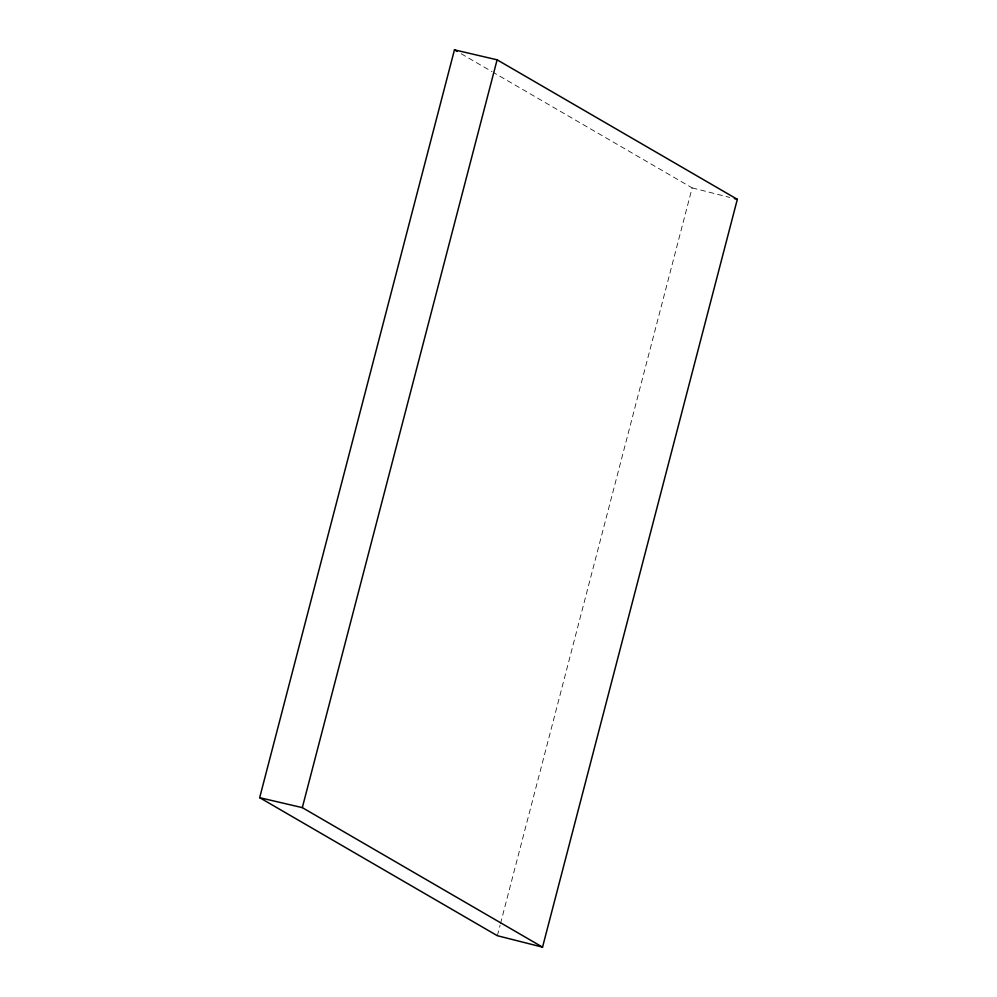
<?xml version="1.0" encoding="UTF-8"?>
<svg xmlns="http://www.w3.org/2000/svg" width="997" height="997" viewBox="0 0 997 997"><rect width="100%" height="100%" fill="white"/><g stroke="black" fill="none" stroke-linecap="round" stroke-linejoin="round"><path stroke-width="0.75" stroke-dasharray="4.99 3.74" d="M497.341 935.709L500.095 925.179M500.482 923.671L692.142 187.885L493.403 72.469M692.142 187.885L729.804 197.418M461.175 53.751L492.057 71.684"/><path stroke-width="1.5" d="M259.669 797.675L454.458 49.85L497.104 59.82L737.331 199.325L542.542 947.15L497.341 935.709L259.669 797.675L302.315 807.632L542.542 947.15M302.315 807.632L497.104 59.82M734.328 198.565L737.331 199.325M454.458 49.85L457.137 51.408"/></g></svg>
